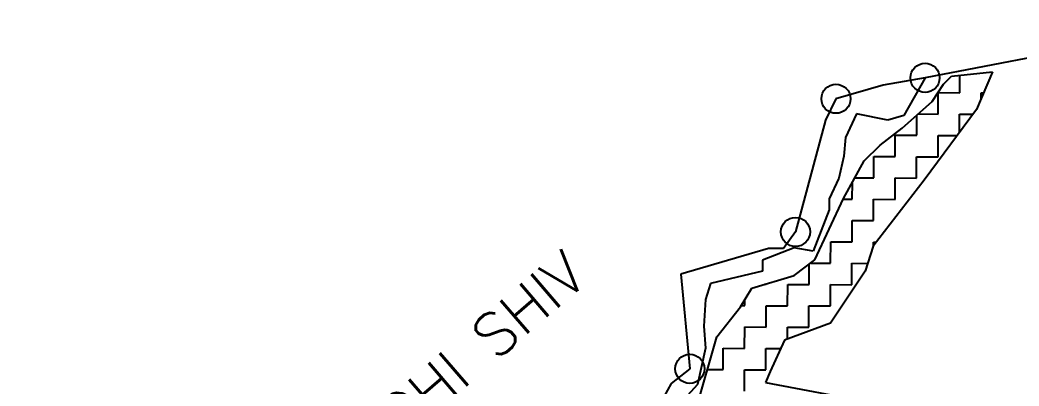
# Model space of a CAD drawing. Header units: metres. Extents: x 281411 to 286097, y 2026212 to 2030446.
# Drawn here: x 283382 to 283992, y 2029845 to 2030068 of the extents above; entities that cross this region are included whole.
import ezdxf
from ezdxf.enums import TextEntityAlignment as Align

# ---------------------------------------------------------------- set-up
doc = ezdxf.new("R2010")
doc.units = ezdxf.units.M
for name, color, linetype in [('LINE_WATER', 4, 'Continuous'), ('POLY_HATCH', 12, 'Continuous'), ('TEXT_MAPOUT', 7, 'Continuous'), ('V_BOUND_LINE', 7, 'Continuous')]:
    doc.layers.add(name, color=color, linetype=linetype)
doc.styles.get("Standard").update_dxf_attribs({"font": 'simplex.shx'})

msp = doc.modelspace()

# ---------------------------------------------------------------- linework, layer by layer
for centre in [(283934.27, 2030032.6), (283879.94, 2030019.85), (283855.27, 2029938.6), (283790.8, 2029855.08)]:
    msp.add_circle(centre, 8.88)
at = {"layer": 'LINE_WATER'}
for p, q in [((283934.27, 2030032.6), (283921.31, 2030009.61)), ((283892.46, 2030010.7), (283885.67, 2029996.31)), ((283911.68, 2030006.77), (283892.46, 2030010.7)), ((283921.31, 2030009.61), (283911.68, 2030006.77)), ((283885.67, 2029996.31), (283884.65, 2029984.78)), ((283884.65, 2029984.78), (283881.7, 2029971.33)), ((283881.7, 2029971.33), (283875.88, 2029958.86)), ((283875.88, 2029958.86), (283875.85, 2029952.13)), ((283875.85, 2029952.13), (283866.01, 2029926.95)), ((283854.47, 2029928.93), (283835.2, 2029921.33)), ((283866.01, 2029926.95), (283854.47, 2029928.93)), ((283835.2, 2029921.33), (283835.17, 2029914.6)), ((283835.17, 2029914.6), (283803.4, 2029907.05)), ((283803.4, 2029907.05), (283800.47, 2029897.45)), ((283800.47, 2029897.45), (283799.43, 2029881.11)), ((283799.43, 2029881.11), (283800.33, 2029867.65)), ((283800.33, 2029867.65), (283795.42, 2029845.56)), ((283795.42, 2029845.56), (283778.02, 2029826.41))]:
    msp.add_line(p, q, dxfattribs=at)
at = {"layer": 'POLY_HATCH'}
for p, q in [((283950.32, 2030033.6), (283975.34, 2030036.37)), ((283975.34, 2030036.37), (283965.62, 2030013.34)), ((283945.49, 2030028.82), (283950.32, 2030033.6)), ((283938.71, 2030018.27), (283945.49, 2030028.82)), ((283920.36, 2030002.01), (283938.71, 2030018.27)), ((283965.62, 2030013.34), (283933.68, 2029970.23)), ((283906.85, 2029991.5), (283920.36, 2030002.01)), ((283897.18, 2029981.93), (283906.85, 2029991.5)), ((283884.58, 2029958.91), (283897.18, 2029981.93)), ((283933.68, 2029970.23), (283902.72, 2029929.99)), ((283867.09, 2029921.5), (283884.58, 2029958.91)), ((283902.72, 2029929.99), (283897.84, 2029914.63)), ((283854.55, 2029911.94), (283867.09, 2029921.5)), ((283897.84, 2029914.63), (283876.54, 2029883)), ((283828.54, 2029904.37), (283854.55, 2029911.94)), ((283821.76, 2029892.86), (283828.54, 2029904.37)), ((283807.25, 2029874.66), (283821.76, 2029892.86)), ((283876.54, 2029883), (283848.6, 2029872.55)), ((283791.54, 2029819.41), (283807.25, 2029874.66)), ((283848.6, 2029872.55), (283839.85, 2029853.36)), ((283839.85, 2029853.36), (283836.94, 2029846.65)), ((283836.94, 2029846.65), (283899.4, 2029834.83))]:
    msp.add_line(p, q, dxfattribs=at)
at = {"layer": 'POLY_HATCH', "linetype": 'Continuous'}
for p, q in [((283955.41, 2030023.52), (283955.45, 2030034.17)), ((283942.3, 2030010.53), (283942.36, 2030023.58)), ((283942.36, 2030023.58), (283955.41, 2030023.52)), ((283968.44, 2030020.02), (283968.45, 2030023.46)), ((283968.45, 2030023.46), (283969.89, 2030023.45)), ((283929.2, 2029997.55), (283929.25, 2030009.89)), ((283930.04, 2030010.59), (283942.3, 2030010.53)), ((283955.3, 2029999.41), (283955.35, 2030010.47)), ((283955.35, 2030010.47), (283963.47, 2030010.44)), ((283916.09, 2029984.56), (283916.15, 2029997.6)), ((283916.15, 2029997.6), (283929.2, 2029997.55)), ((283942.18, 2029984.44), (283942.24, 2029997.49)), ((283942.24, 2029997.49), (283953.83, 2029997.43)), ((283902.99, 2029971.57), (283903.04, 2029984.62)), ((283903.04, 2029984.62), (283916.09, 2029984.56)), ((283929.08, 2029971.45), (283929.14, 2029984.5)), ((283929.14, 2029984.5), (283942.18, 2029984.44)), ((283891.54, 2029971.62), (283902.99, 2029971.57)), ((283915.97, 2029958.47), (283916.03, 2029971.51)), ((283916.03, 2029971.51), (283929.08, 2029971.45)), ((283889.88, 2029958.58), (283889.93, 2029968.68)), ((283884.43, 2029958.61), (283889.88, 2029958.58)), ((283902.87, 2029945.48), (283902.93, 2029958.53)), ((283902.93, 2029958.53), (283915.97, 2029958.47)), ((283889.76, 2029932.49), (283889.82, 2029945.54)), ((283889.82, 2029945.54), (283902.87, 2029945.48)), ((283876.66, 2029919.51), (283876.72, 2029932.55)), ((283876.72, 2029932.55), (283889.76, 2029932.49)), ((283902.8, 2029930.09), (283902.81, 2029932.43)), ((283902.81, 2029932.43), (283904.6, 2029932.43)), ((283863.55, 2029906.52), (283863.61, 2029918.84)), ((283864.55, 2029919.56), (283876.66, 2029919.51)), ((283889.65, 2029906.4), (283889.7, 2029919.45)), ((283889.7, 2029919.45), (283899.36, 2029919.4)), ((283836.35, 2029906.64), (283837.46, 2029906.64)), ((283837.46, 2029906.64), (283837.46, 2029906.96)), ((283850.45, 2029893.53), (283850.51, 2029906.58)), ((283850.51, 2029906.58), (283863.55, 2029906.52)), ((283876.54, 2029893.41), (283876.6, 2029906.46)), ((283876.6, 2029906.46), (283889.65, 2029906.4)), ((283824.36, 2029893.65), (283824.37, 2029897.3)), ((283822.23, 2029893.66), (283824.36, 2029893.65)), ((283837.34, 2029880.54), (283837.4, 2029893.59)), ((283837.4, 2029893.59), (283850.45, 2029893.53)), ((283863.44, 2029880.43), (283863.49, 2029893.47)), ((283863.49, 2029893.47), (283876.54, 2029893.41)), ((283824.24, 2029867.56), (283824.3, 2029880.6)), ((283824.3, 2029880.6), (283837.34, 2029880.54)), ((283850.36, 2029873.21), (283850.39, 2029880.49)), ((283850.39, 2029880.49), (283863.44, 2029880.43)), ((283811.13, 2029854.57), (283811.19, 2029867.62)), ((283811.19, 2029867.62), (283824.24, 2029867.56)), ((283837.23, 2029854.45), (283837.28, 2029867.5)), ((283837.28, 2029867.5), (283846.28, 2029867.46)), ((283801.55, 2029854.61), (283811.13, 2029854.57)), ((283824.12, 2029841.46), (283824.18, 2029854.51)), ((283824.18, 2029854.51), (283837.23, 2029854.45))]:
    msp.add_line(p, q, dxfattribs=at)
at = {"layer": 'V_BOUND_LINE'}
for p, q in [((284117.03, 2030067.93), (283934.27, 2030032.6)), ((283934.27, 2030032.6), (283908.81, 2030028.19)), ((283908.81, 2030028.19), (283879.94, 2030019.85)), ((283879.94, 2030019.85), (283873.66, 2030006.88)), ((283873.66, 2030006.88), (283855.27, 2029938.6)), ((283855.27, 2029938.6), (283847.87, 2029928.46)), ((283838.83, 2029928.5), (283785.41, 2029912.74)), ((283847.87, 2029928.46), (283838.83, 2029928.5)), ((283785.41, 2029912.74), (283790.8, 2029855.08)), ((283790.8, 2029855.08), (283779.45, 2029846.09)), ((283779.45, 2029846.09), (283768.03, 2029825.66))]:
    msp.add_line(p, q, dxfattribs=at)

# ---------------------------------------------------------------- texts
at = {"layer": 'TEXT_MAPOUT'}
msp.add_text('MAUJE VIHARGAVCHI SHIV', height=26.0922, rotation=40.70366, dxfattribs=at).set_placement((283562.96, 2029765.36), align=Align.CENTER)

doc.saveas('drawing.dxf')
